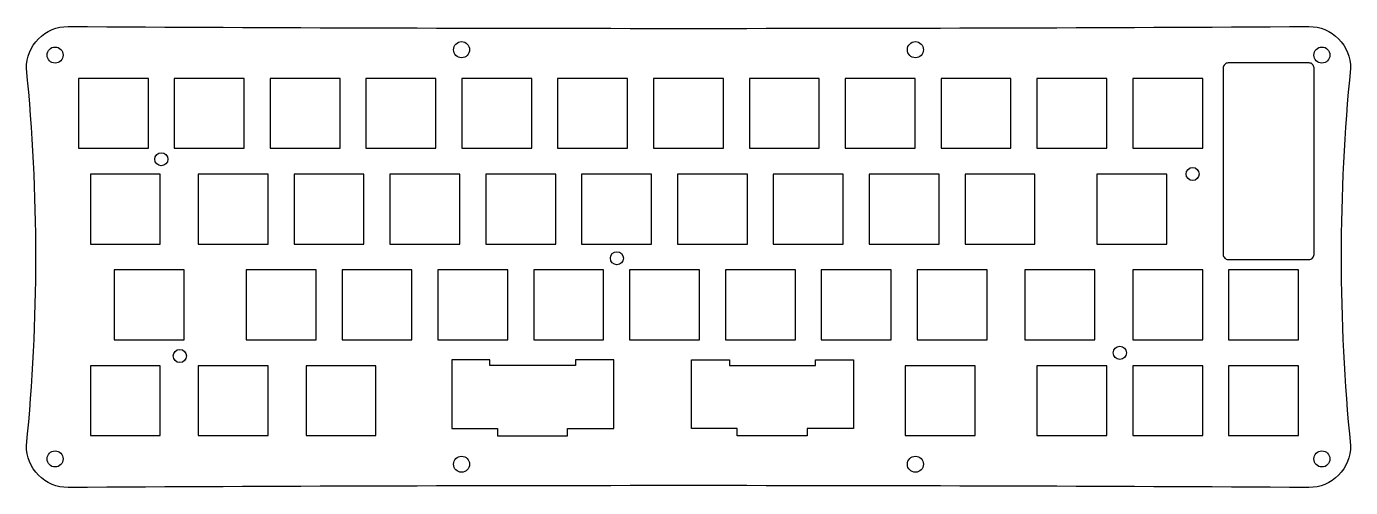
# Model space of a CAD drawing. Header units: millimetres. Extents: x 2 to 265, y -55 to 36.
import ezdxf

# ---------------------------------------------------------------- set-up
doc = ezdxf.new("R2010")
doc.units = ezdxf.units.MM
doc.layers.get('0').update_dxf_attribs({"linetype": 'CONTINUOUS'})

msp = doc.modelspace()

# ---------------------------------------------------------------- linework, layer by layer
for points in [[(10.04, 36.32, 0.003041), (256.67, 36.32, -0.418241), (264.93, 27.96, 0.049997), (264.93, -47.01, -0.418241), (256.67, -55.37, 0.003041), (10.04, -55.37, -0.418241), (1.78, -47.01, 0.049997), (1.78, 27.96, -0.418241)], [(257.68, 28.07, 0.414214), (256.68, 29.07), (240.63, 29.07, 0.414214), (239.63, 28.07), (239.63, -9.02, 0.414214), (240.63, -10.02), (256.68, -10.02, 0.414214), (257.68, -9.02)]]:
    msp.add_lwpolyline(points, format="xyb", close=True)
for points in [[(12.1, 12.1), (26, 12.1), (26, 26), (12.1, 26)], [(45.05, 26), (31.15, 26), (31.15, 12.1), (45.05, 12.1)], [(50.2, 12.1), (64.1, 12.1), (64.1, 26), (50.2, 26)], [(83.15, 26), (69.25, 26), (69.25, 12.1), (83.15, 12.1)], [(102.2, 26), (88.3, 26), (88.3, 12.1), (102.2, 12.1)], [(107.35, 12.1), (121.25, 12.1), (121.25, 26), (107.35, 26)], [(140.3, 26), (126.4, 26), (126.4, 12.1), (140.3, 12.1)], [(159.35, 26), (145.45, 26), (145.45, 12.1), (159.35, 12.1)], [(178.4, 26), (164.5, 26), (164.5, 12.1), (178.4, 12.1)], [(183.55, 12.1), (197.45, 12.1), (197.45, 26), (183.55, 26)], [(202.6, 12.1), (216.5, 12.1), (216.5, 26), (202.6, 26)], [(221.65, 12.1), (235.55, 12.1), (235.55, 26), (221.65, 26)], [(28.38, 6.95), (14.48, 6.95), (14.48, -6.95), (28.38, -6.95)], [(49.81, 6.95), (35.91, 6.95), (35.91, -6.95), (49.81, -6.95)], [(68.86, 6.95), (54.96, 6.95), (54.96, -6.95), (68.86, -6.95)], [(87.91, -6.95), (87.91, 6.95), (74.01, 6.95), (74.01, -6.95)], [(106.96, -6.95), (106.96, 6.95), (93.06, 6.95), (93.06, -6.95)], [(126.01, -6.95), (126.01, 6.95), (112.11, 6.95), (112.11, -6.95)], [(131.16, -6.95), (145.06, -6.95), (145.06, 6.95), (131.16, 6.95)], [(150.21, -6.95), (164.11, -6.95), (164.11, 6.95), (150.21, 6.95)], [(169.26, -6.95), (183.16, -6.95), (183.16, 6.95), (169.26, 6.95)], [(188.31, -6.95), (202.21, -6.95), (202.21, 6.95), (188.31, 6.95)], [(214.5, -6.95), (228.4, -6.95), (228.4, 6.95), (214.5, 6.95)], [(33.14, -12.1), (19.24, -12.1), (19.24, -26), (33.14, -26)], [(59.34, -12.1), (45.44, -12.1), (45.44, -26), (59.34, -26)], [(78.39, -12.1), (64.49, -12.1), (64.49, -26), (78.39, -26)], [(97.44, -12.1), (83.54, -12.1), (83.54, -26), (97.44, -26)], [(116.49, -12.1), (102.59, -12.1), (102.59, -26), (116.49, -26)], [(135.54, -12.1), (121.64, -12.1), (121.64, -26), (135.54, -26)], [(154.59, -12.1), (140.69, -12.1), (140.69, -26), (154.59, -26)], [(173.64, -12.1), (159.74, -12.1), (159.74, -26), (173.64, -26)], [(192.69, -12.1), (178.79, -12.1), (178.79, -26), (192.69, -26)], [(214.12, -12.1), (200.22, -12.1), (200.22, -26), (214.12, -26)], [(235.55, -12.1), (221.65, -12.1), (221.65, -26), (235.55, -26)], [(254.6, -12.1), (240.7, -12.1), (240.7, -26), (254.6, -26)], [(28.38, -31.15), (14.48, -31.15), (14.48, -45.05), (28.38, -45.05)], [(49.81, -31.15), (35.91, -31.15), (35.91, -45.05), (49.81, -45.05)], [(71.24, -31.15), (57.34, -31.15), (57.34, -45.05), (71.24, -45.05)], [(93.87, -30), (86.3, -30), (86.3, -43.63), (95.39, -43.63), (95.39, -45.1), (109.3, -45.1), (109.3, -43.63), (118.49, -43.63), (118.49, -30), (110.92, -30), (110.92, -31.1), (93.87, -31.1)], [(133.96, -30), (141.53, -30), (141.53, -31.1), (158.58, -31.1), (158.58, -30), (166.15, -30), (166.15, -43.63), (156.96, -43.63), (156.96, -45.1), (143.05, -45.1), (143.05, -43.63), (133.96, -43.63)], [(190.3, -31.15), (176.4, -31.15), (176.4, -45.05), (190.3, -45.05)], [(216.5, -31.15), (202.6, -31.15), (202.6, -45.05), (216.5, -45.05)], [(235.55, -31.15), (221.65, -31.15), (221.65, -45.05), (235.55, -45.05)], [(254.6, -31.15), (240.7, -31.15), (240.7, -45.05), (254.6, -45.05)]]:
    msp.add_lwpolyline(points, close=True)
for centre, radius in [((7.47, 30.63), 1.6), ((88.25, 31.7), 1.6), ((178.45, 31.7), 1.6), ((259.24, 30.63), 1.6), ((28.58, 9.91), 1.3), ((233.55, 6.98), 1.3), ((119.13, -9.78), 1.3), ((32.26, -29.21), 1.3), ((219.08, -28.58), 1.3), ((7.47, -49.68), 1.6), ((88.25, -50.74), 1.6), ((178.45, -50.74), 1.6), ((259.24, -49.68), 1.6)]:
    msp.add_circle(centre, radius)

doc.saveas('drawing.dxf')
